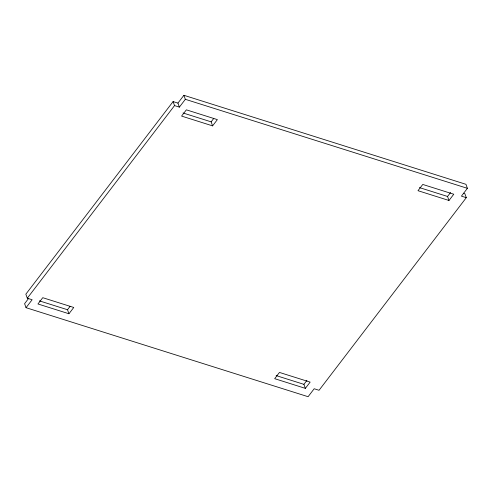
<?xml version="1.0" encoding="UTF-8"?>
<svg xmlns="http://www.w3.org/2000/svg" width="492" height="492" viewBox="0 0 492 492"><rect width="100%" height="100%" fill="white"/><g stroke="black" fill="none" stroke-linecap="round" stroke-linejoin="round"><path stroke-width="0.74" d="M177.932 103.105L183.903 95.294L185.349 99.316L179.377 107.127L177.932 103.105L173.092 101.58L25.842 294.185L27.294 298.201L32.134 299.733L26.045 307.691L308.097 396.706L314.179 388.748L319.044 390.285L466.293 197.673L464.842 193.657L463.452 193.215M27.294 298.201L174.537 105.595L173.092 101.58M28.511 298.552L24.6 303.669L26.045 307.691M68.954 313.755L37.952 303.97L42.755 297.691L73.757 307.475L68.954 313.755L67.509 309.732L70.128 306.307M212.587 125.872L181.585 116.087L186.37 109.833L217.372 119.617L212.587 125.872L211.142 121.85L213.749 118.443M305.36 388.366L274.684 378.686L279.468 372.432L310.138 382.112L305.36 388.366L303.908 384.344L306.953 380.365M448.993 200.484L417.991 190.699L422.769 184.445L453.772 194.229L448.993 200.484L447.542 196.462L450.586 192.483M183.903 95.294L465.955 184.309L467.4 188.331L461.428 196.142L466.293 197.673M185.349 99.316L467.4 188.331M174.537 105.595L179.377 107.127M183.024 112.975L211.142 121.85M419.424 187.587L447.542 196.462M39.391 300.864L67.509 309.732M276.16 375.587L303.908 384.344"/></g></svg>
